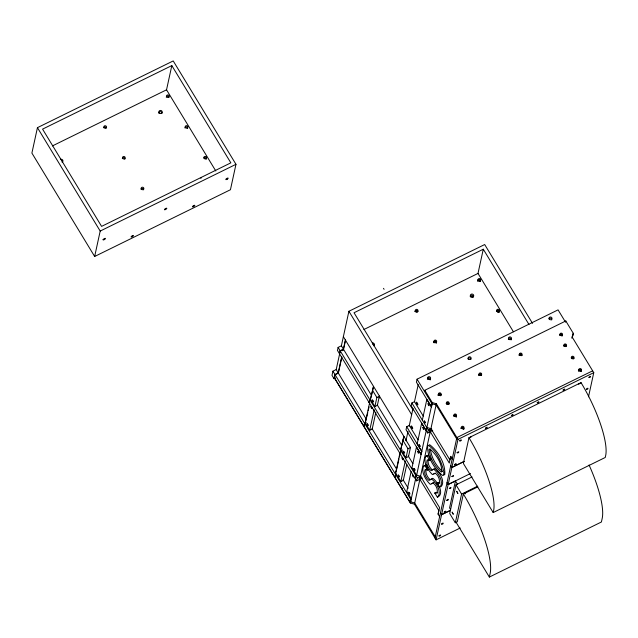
<?xml version="1.0" encoding="UTF-8"?>
<svg xmlns="http://www.w3.org/2000/svg" width="638" height="638" viewBox="0 0 638 638"><rect width="100%" height="100%" fill="white"/><g stroke="black" fill="none" stroke-linecap="round" stroke-linejoin="round"><path stroke-width="0.96" d="M430.411 449.152C431.328 457.454 436.217 466.234 442.613 471.442M37.443 127.664L31.9 153.08L94.655 256.476L230.438 189.733L235.972 164.317L173.217 60.929L37.443 127.664L100.198 231.06L94.655 256.476M215.811 171L166.534 89.822L171.821 65.602L42.571 129.131L101.594 226.378L230.844 162.849L171.821 65.602M345.525 340.253L343.539 349.369L340.277 350.98L336.194 369.577L332.924 371.18L332.015 375.367L334.033 378.685L335.66 377.879M338.108 347.415L337.454 350.406L339.472 353.723L340.126 350.733L338.108 347.415L341.378 345.804L348.906 311.28L484.681 244.537L532.523 323.354M334.033 378.685L334.942 374.498L332.924 371.18M341.856 357.081L338.355 373.142L335.094 374.745L334.424 377.792L363.899 426.359L364.553 426.032L364.386 427.293L402.068 489.378L402.315 488.245M334.942 374.498L338.212 372.895L341.713 356.841M340.126 350.733L343.388 349.13L345.381 340.006M363.899 426.359L364.569 423.305L335.094 374.745M375.878 412.18L372.193 429.079L369.713 430.299L365.231 422.922L369.737 402.267L369.099 402.53L369.745 399.54L340.277 350.98M395.034 477.567L395.68 474.576L410.609 499.163L409.955 502.154L363.979 426.479L364.641 423.433L366.276 422.627M370.399 399.221L373.509 386.357L371.523 395.472L370.399 399.221L369.745 399.54M364.569 423.305L365.223 422.986L367.783 412.634M368.198 410.744L369.019 406.964M369.713 430.299L374.211 409.644M379.036 397.689L377.377 405.313L374.889 406.534L376.867 397.474L372.393 390.097M406.789 464.384L403.312 480.35L400.824 481.57L395.592 473.021L400.122 452.246M399.388 456.999L400.792 450.683L401.446 450.364L400.776 449.256L403.878 436.392L401.892 445.515L377.202 404.835M394.946 477.503L395.608 474.449L364.641 423.433M398.973 458.889L396.708 469.281L372.026 428.6M400.863 450.803L400.209 453.793L415.139 478.388L415.793 475.398L400.863 450.803L402.498 450.005M396.262 474.13L395.608 474.449M401.446 450.364L406.007 457.805L408.495 456.585L410.465 447.525L405.912 440.021M418.065 439.845L409.317 425.434L406.701 426.718L406.047 429.709L420.976 454.296M418.201 384.666L414.493 401.669L411.885 402.953L411.231 405.943L427.643 432.987L432.708 430.498M565.276 321.743L558.067 309.877L417.061 379.187L416.415 382.17L431.336 406.765M405.975 440.746L408.025 431.344M409.197 425.969L413.017 408.432M400.824 481.57L405.329 460.915M406.007 457.805L407.985 448.745L402.761 440.14M424.525 391.477L424.788 390.281L565.794 320.97L573.259 333.267L572.326 337.51M411.095 471.689L406.797 491.404L411.478 498.836L410.816 501.891M422.34 420.107L426.846 399.444L431.527 406.877L432.197 403.83M438.139 514.172L439.574 507.601L420.546 476.251L416.646 475.135L415.864 475.517L415.21 478.508L416.63 480.845L422.348 478.029M460.213 528.001L436.097 539.852L414.453 504.203L410.346 503.023L410.609 501.827L414.716 503.007L435.236 536.813M411.271 498.78L415.569 479.058M416.662 475.071L432.253 402.578L424.788 390.281M416.63 480.845L417.284 477.854L415.864 475.517M427.643 432.987L428.297 429.996L426.878 427.659M414.453 504.203L419.884 479.298L438.84 510.528L438.051 514.108L439.622 516.692M452.23 458.874L450.659 456.29L449.878 459.878L430.929 428.656L436.352 403.75L432.253 402.578M427.556 470.078L424.916 465.58L423.632 465.955C420.833 472.256 425.817 480.111 430.315 484.401L433.122 482.926C435.969 485.103 438.218 489.513 437.046 493.086L434.861 493.102L437.405 497.289C442.389 492.568 436.209 482.376 431.495 478.931L428.935 480.438C426.104 478.029 423.688 473.595 424.972 469.847L426.479 469.536L427.556 470.078L428.856 469.432M429.693 460.277L427.053 455.771L425.769 456.154C422.97 462.454 427.954 470.31 432.452 474.6L435.26 473.125C438.107 475.302 440.356 479.712 439.183 483.285L436.998 483.301L439.542 487.488C444.526 482.767 438.346 472.567 433.633 469.129L431.073 470.629C428.242 468.228 425.825 463.786 427.109 460.046L428.616 459.735L429.693 460.277L431.025 459.512L428.361 455.133L426.575 456.146M513.415 331.784L478.006 273.431L483.285 249.219L354.034 312.748L413.065 409.995M437.756 492.775L436.193 492.337L434.861 493.102M439.893 482.974L438.33 482.535L436.998 483.301M434.972 538.009L456.872 437.556L592.654 370.822M436.097 539.852L457.996 439.407L436.352 403.75M470.501 473.508L448.163 484.489L447.047 482.639L448.155 484.545L455.436 480.964L449.575 507.872L450.603 509.571M472.048 476.953L455.987 484.84L449.726 513.542L455.325 522.761L457.286 521.796L463.347 494.011L477.814 486.898M463.738 461.617L468.954 437.7L581.019 382.617A60.419 16.062 63.8 0 1 605.813 454.846L605.239 457.478L493.182 512.553L463.499 463.659L463.738 461.617L451.879 467.447M470.716 437.636L470.916 436.735M455.325 522.761L461.585 494.067L455.987 484.84M465.11 493.932L465.301 493.046M493.182 512.553L493.748 509.929A60.419 16.062 63.8 0 0 468.954 437.7M589.065 464.99A65.706 17.465 63.8 0 1 602.192 518.407L601.411 521.996L489.354 577.071L490.136 573.482A65.706 17.465 63.8 0 0 464.48 495.878L463.347 494.011M565.531 322.166L565.794 320.97M578.857 384.483L579.057 383.582M580.819 383.518L581.019 382.617M588.499 396.836L593.771 372.664L572.134 337.008L573.259 333.267M400.776 449.256L401.613 446.448M395.592 473.021L396.429 470.214M571.871 338.204L572.996 334.464M428.417 459.4C427.125 463.148 429.549 467.59 432.381 469.991L434.941 468.491C439.654 471.929 445.834 482.121 440.842 486.85M426.28 469.201C424.988 472.949 427.412 477.391 430.243 479.792L431.352 479.186M424.437 465.947L426.224 464.935L428.002 467.853M433.912 482.408L431.623 483.756M435.347 473.252L433.76 473.954M428.983 445.117L429.637 444.686C438.131 451.082 445.587 463.563 444.798 474.528L444.128 474.935M52.444 145.903L166.534 89.822M100.198 231.06L235.972 164.317M363.907 329.511L478.006 273.431M376.867 397.474L379.546 396.158M363.979 426.479L364.633 426.16M428.297 429.996L431.663 428.345M407.985 448.745L410.465 447.525M457.996 439.407L593.771 372.664M427.053 455.771L428.361 455.133M424.916 465.58L426.224 464.935M417.284 477.854L420.546 476.251L430.259 431.703L449.288 463.052L450.723 456.473L452.214 458.937M464.376 461.362L451.871 467.502L450.763 465.604M437.022 483.173L438.33 482.535M434.885 492.975L436.193 492.337M437.405 497.289C444.965 493.804 437.564 481.682 432.803 478.293L431.998 478.572M461.585 494.067L477.639 486.172M441.584 514.683L450.516 510.288M450.5 510.352L441.568 514.738L440.459 512.84M426.822 427.476L430.929 428.656M483.285 249.219L528.966 324.479M383.494 288.336L384.092 289.325M456.617 438.753L436.097 404.947L431.99 403.774L417.061 379.187M414.493 401.669L423.241 416.08M411.885 402.953L426.806 427.54M426.144 430.586L421.662 423.209L417.156 443.873L421.846 451.305L421.168 454.415L416.478 446.983L411.981 467.638L416.455 475.015M455.436 480.964L457.502 484.37M348.906 311.28L411.662 414.668M406.701 426.718L421.622 451.305M343.364 336.689L406.119 440.084M455.771 521.748L489.354 577.071M341.378 345.804L343.388 349.13M343.539 349.369L371.523 395.472M408.248 455.987L412.882 463.619M370.415 399.157L374.889 406.534M400.792 450.683L369.825 399.659L369.171 402.65L400.138 453.674M339.623 353.97L369.099 402.53M336.194 369.577L338.212 372.895M338.355 373.142L366.34 419.246M403.064 479.752L408.216 488.23M334.83 378.613L364.306 427.173M402.889 490.734L410.346 503.023M342.319 350.653A1.356 0.415 -31.3 0 1 342.877 350.254M342.678 350.669A1.507 0.463 -31.3 0 1 343.005 350.453M470.134 296.327A1.699 1.555 12.3 0 1 473.46 296.861M372.456 344.057A1.699 1.555 12.3 0 1 374.091 345.278M470.605 296.909A1.699 1.555 12.3 0 1 472.918 297.571M496.42 310.993A1.507 1.38 12.3 0 1 499.171 312.149M497.401 311.846A1.507 1.38 12.3 0 1 498.461 312.293M478.747 281.111A1.507 1.38 12.3 0 1 479.808 281.557M414.955 311.384A1.507 1.38 12.3 0 1 417.475 310.865M417.707 311.161A1.507 1.38 12.3 0 1 417.858 311.496M477.559 280.943A1.507 1.38 12.3 0 1 479.074 279.611A1.507 1.38 12.3 0 1 480.574 281.063M415.697 311.942A1.507 1.38 12.3 0 1 417.148 312.357M433.609 342.12A1.507 1.38 12.3 0 1 435.451 341.21A1.507 1.38 12.3 0 1 436.512 342.949M497.425 311.727A1.507 1.38 12.3 0 1 498.485 312.173M433.984 342.805A1.507 1.38 12.3 0 1 435.491 342.861M431.766 429.629A1.356 0.415 -31.3 0 1 430.076 430.913A1.356 0.415 -31.3 0 1 429.765 430.307A1.356 0.415 -31.3 0 1 431.663 429.438M559.781 334.926A1.356 1.244 12.3 0 1 562.261 335.963M519.141 355.135A1.356 1.244 12.3 0 1 521.796 355.557M478.755 374.977A1.356 1.244 12.3 0 1 481.419 375.407M438.194 395.217A1.356 1.244 12.3 0 1 439.558 394.021A1.356 1.244 12.3 0 1 440.906 395.321M578.53 370.925A1.356 1.244 12.3 0 1 579.894 369.729A1.356 1.244 12.3 0 1 581.242 371.029M571.257 358.014A1.356 1.244 12.3 0 1 573.777 358.739M563.657 346.019A1.356 1.244 12.3 0 1 566.273 346.115M461.099 428.353A1.356 1.244 12.3 0 1 462.765 427.532A1.356 1.244 12.3 0 1 463.714 429.103M453.77 415.761A1.356 1.244 12.3 0 1 456.25 416.805M446.313 403.471A1.356 1.244 12.3 0 1 448.833 404.189M559.893 334.567A1.507 1.38 12.3 0 1 562.413 335.293M559.949 335.556A1.507 1.38 12.3 0 1 561.767 335.851M518.989 355.087A1.507 1.38 12.3 0 1 521.948 355.565M519.803 355.35A1.507 1.38 12.3 0 1 521.254 355.765M508.287 339.073A1.507 1.38 12.3 0 1 510.129 338.164A1.507 1.38 12.3 0 1 511.19 339.902M548.951 318.833A1.507 1.38 12.3 0 1 551.703 319.989M438.043 395.209A1.507 1.38 12.3 0 1 439.558 393.877A1.507 1.38 12.3 0 1 441.057 395.329M438.545 395.233A1.507 1.38 12.3 0 1 440.595 395.823M427.34 379.195A1.507 1.38 12.3 0 1 429.238 377.927A1.507 1.38 12.3 0 1 430.14 379.993M467.901 358.923A1.507 1.38 12.3 0 1 470.86 359.393M478.763 374.61A1.507 1.38 12.3 0 1 481.371 374.713M481.515 375.048A1.507 1.38 12.3 0 1 481.57 375.415M478.739 375.527A1.507 1.38 12.3 0 1 480.558 375.375M446.472 404.101A1.507 1.38 12.3 0 1 447.98 404.165M461.76 428.569A1.507 1.38 12.3 0 1 463.212 428.983M453.937 416.399A1.507 1.38 12.3 0 1 455.987 416.989M453.881 415.41A1.507 1.38 12.3 0 1 456.393 416.845M446.177 403.391A1.507 1.38 12.3 0 1 448.785 403.495M448.937 403.838A1.507 1.38 12.3 0 1 448.985 404.197M460.955 428.313A1.507 1.38 12.3 0 1 462.805 427.404A1.507 1.38 12.3 0 1 463.858 429.143M564.319 346.235A1.507 1.38 12.3 0 1 565.77 346.649M578.881 370.949A1.507 1.38 12.3 0 1 580.931 371.531M571.417 358.652A1.507 1.38 12.3 0 1 573.235 358.939M571.369 357.663A1.507 1.38 12.3 0 1 573.881 358.381M563.665 345.644A1.507 1.38 12.3 0 1 566.273 345.748M578.387 370.917A1.507 1.38 12.3 0 1 579.894 369.593A1.507 1.38 12.3 0 1 581.393 371.037M372.281 342.893A1.699 1.555 12.3 0 1 373.549 345.804M477.718 281.079A1.356 1.244 12.3 0 1 478.931 279.755A1.356 1.244 12.3 0 1 480.414 280.919M415.059 311.615A1.356 1.244 12.3 0 1 416.694 310.594L416.957 310.682A1.356 1.244 12.3 0 1 417.754 311.727M433.712 342.351A1.356 1.244 12.3 0 1 435.347 341.33L435.618 341.418A1.356 1.244 12.3 0 1 436.344 342.973M498.892 312.405A1.356 1.244 12.3 0 0 498.278 310.618L498.007 310.531A1.356 1.244 12.3 0 0 496.547 311.065M200.771 178.225A1.699 1.555 12.3 0 1 201.177 178.09M60.411 159.428A1.699 1.555 12.3 0 1 62.715 160.09A1.699 1.555 12.3 0 1 62.085 162.196M158.615 113.117A1.699 1.555 12.3 0 1 160.313 111.626A1.699 1.555 12.3 0 1 161.996 113.253M61.431 160.513A1.699 1.555 12.3 0 1 62.628 161.669M166.255 97.207A1.356 1.244 12.3 0 1 168.95 97.311M103.651 127.759A1.356 1.244 12.3 0 1 105.222 126.978L105.493 127.074A1.356 1.244 12.3 0 1 106.227 127.855M122.305 158.487A1.356 1.244 12.3 0 1 123.884 157.714L124.147 157.809A1.356 1.244 12.3 0 1 124.936 159.109M184.908 127.943A1.356 1.244 12.3 0 1 186.543 126.914L186.814 127.01A1.356 1.244 12.3 0 1 187.54 128.565M203.905 157.985A1.356 1.244 12.3 0 1 205.468 157.745L205.715 157.881A1.356 1.244 12.3 0 1 206.194 159.293M140.958 189.223A1.356 1.244 12.3 0 1 142.537 188.449L142.808 188.545A1.356 1.244 12.3 0 1 143.598 189.845M367.177 423.776C367.735 427.5 369.561 425.028 367.177 423.776M370.925 406.581C371.483 410.314 373.31 407.841 370.925 406.581M372.361 400.01C372.919 403.734 374.745 401.262 372.361 400.01M398.295 475.039C398.854 478.771 400.68 476.299 398.295 475.039M402.044 457.853C402.602 461.577 404.428 459.105 402.044 457.853M403.479 451.273C404.037 454.998 405.864 452.533 403.479 451.273M408.743 492.249C409.301 495.981 411.127 493.509 408.743 492.249M412.491 475.063C413.049 478.787 414.875 476.315 412.491 475.063M413.926 468.483C414.485 472.216 416.311 469.743 413.926 468.483M417.675 451.297C418.233 455.022 420.059 452.549 417.675 451.297M419.102 444.718C419.66 448.442 421.487 445.978 419.102 444.718M422.85 427.532C423.409 431.256 425.235 428.784 422.85 427.532M424.286 420.952C424.844 424.677 426.67 422.204 424.286 420.952M428.034 403.758C428.592 407.491 430.419 405.018 428.034 403.758M452.143 512.242L453.291 514.3L452.19 512.147M456.704 491.308L457.853 493.365L456.704 491.308M429.103 449.798C430.02 458.1 434.917 466.88 441.305 472.08L441.775 471.833C442.078 463.363 436.121 454.216 429.868 448.881L429.103 449.798M444.032 472.71L443.49 475.166L442.82 475.581C434.326 469.185 426.902 456.712 427.675 445.755L428.329 445.332C436.918 451.138 441.982 462.614 444.032 472.71M103.109 239.665L103.085 239.784A1.356 0.415 -31.3 0 0 104.393 239.553L104.64 239.409A1.356 0.415 -31.3 0 0 105.055 238.373A1.356 0.415 -31.3 0 0 103.109 239.665M164.46 209.511L164.437 209.623A1.356 0.415 -31.3 0 0 166.143 209.144A1.356 0.415 -31.3 0 0 166.343 208.227A1.356 0.415 -31.3 0 0 164.46 209.511M379.554 396.318L379.227 397.809L379.554 396.318M459.695 440.858C461.402 441.807 462.375 438.154 459.695 440.858M457.103 452.741C458.818 453.69 459.783 450.037 457.103 452.741M454.511 464.631C456.226 465.573 457.191 461.92 454.511 464.631M451.919 476.514C453.634 477.455 454.599 473.803 451.919 476.514M449.327 488.397C451.042 489.346 452.007 485.685 449.327 488.397M446.736 500.28C448.45 501.229 449.415 497.568 446.736 500.28M444.144 512.162C445.858 513.111 446.823 509.451 444.144 512.162M441.552 524.045C443.266 524.994 444.231 521.334 441.552 524.045M485.542 428.154C487.257 429.103 488.222 425.45 485.542 428.154M438.968 535.928C440.675 536.877 441.648 533.224 438.968 535.928M511.389 415.45C513.104 416.399 514.068 412.738 511.389 415.45M537.236 402.745C538.95 403.695 539.915 400.034 537.236 402.745M563.091 390.041C564.797 390.982 565.77 387.33 563.091 390.041M588.938 377.329C590.652 378.278 591.617 374.626 588.938 377.329M586.346 389.22C588.061 390.161 589.026 386.508 586.346 389.22M227.232 179.166L226.984 179.31A1.356 0.415 -31.3 0 1 225.892 179.214A1.356 0.415 -31.3 0 1 227.854 178.05L227.997 178.05A1.356 0.415 -31.3 0 1 227.232 179.166M105.988 128.039L105.741 128.158A1.356 1.244 12.3 0 1 103.85 127.074A1.356 1.244 12.3 0 1 105.485 125.79L105.756 125.877A1.356 1.244 12.3 0 1 105.988 128.039M168.655 97.231L168.408 97.359A1.356 1.244 12.3 0 1 166.51 96.099A1.356 1.244 12.3 0 1 168.504 95.118A1.356 1.244 12.3 0 1 168.655 97.231M124.641 158.774L124.402 158.894A1.356 1.244 12.3 0 1 122.504 157.809A1.356 1.244 12.3 0 1 124.139 156.525L124.41 156.613A1.356 1.244 12.3 0 1 124.641 158.774M187.309 127.967L187.062 128.094A1.356 1.244 12.3 0 1 185.172 127.01A1.356 1.244 12.3 0 1 186.806 125.718L187.07 125.814A1.356 1.244 12.3 0 1 187.309 127.967M143.303 189.51L143.056 189.63A1.356 1.244 12.3 0 1 141.157 188.545A1.356 1.244 12.3 0 1 142.8 187.253L143.064 187.349A1.356 1.244 12.3 0 1 143.303 189.51M205.962 158.702L205.715 158.822A1.356 1.244 12.3 0 1 203.817 157.61A1.356 1.244 12.3 0 1 205.731 156.549L205.97 156.685A1.356 1.244 12.3 0 1 205.962 158.702M132.529 235.645L132.281 235.765A1.356 0.415 -31.3 0 0 131.229 237.017A1.356 0.415 -31.3 0 0 133.222 236.036A1.356 0.415 -31.3 0 0 132.529 235.645M193.888 205.484L193.641 205.603A1.356 0.415 -31.3 0 0 192.588 206.856A1.356 0.415 -31.3 0 0 194.582 205.875A1.356 0.415 -31.3 0 0 193.888 205.484M417.451 311.647L417.212 311.767A1.356 1.244 12.3 0 1 415.314 310.682A1.356 1.244 12.3 0 1 416.949 309.398L417.22 309.486A1.356 1.244 12.3 0 1 417.451 311.647M480.119 280.848L479.872 280.967A1.356 1.244 12.3 0 1 477.974 279.707A1.356 1.244 12.3 0 1 479.967 278.726A1.356 1.244 12.3 0 1 480.119 280.848M436.113 342.383L435.866 342.502A1.356 1.244 12.3 0 1 433.968 341.418A1.356 1.244 12.3 0 1 435.61 340.134L435.874 340.221A1.356 1.244 12.3 0 1 436.113 342.383M498.772 311.583L498.525 311.703A1.356 1.244 12.3 0 1 496.635 310.618A1.356 1.244 12.3 0 1 498.27 309.334L498.541 309.422A1.356 1.244 12.3 0 1 498.772 311.583M419.804 478.412A1.356 0.415 -31.3 0 0 421.391 477.049A1.356 0.415 -31.3 0 0 419.477 477.774A1.356 0.415 -31.3 0 0 419.804 478.412M416.415 402.793A1.507 0.399 63.8 0 0 417.707 404.923A1.507 0.399 63.8 0 0 417.26 402.961A1.507 0.399 63.8 0 0 416.415 402.793M411.231 426.559A1.507 0.399 63.8 0 0 412.523 428.688A1.507 0.399 63.8 0 0 412.076 426.726A1.507 0.399 63.8 0 0 411.231 426.559M479.361 375A1.356 1.244 12.3 0 0 481.626 374.53A1.356 1.244 12.3 0 0 479.975 372.943A1.356 1.244 12.3 0 0 479.361 375M438.848 394.914A1.356 1.244 12.3 0 0 441.121 394.444A1.356 1.244 12.3 0 0 439.47 392.849A1.356 1.244 12.3 0 0 438.848 394.914M519.739 355.151A1.356 1.244 12.3 0 0 522.012 354.68A1.356 1.244 12.3 0 0 520.361 353.093A1.356 1.244 12.3 0 0 519.739 355.151M560.252 335.237A1.356 1.244 12.3 0 0 562.525 334.767A1.356 1.244 12.3 0 0 560.874 333.18A1.356 1.244 12.3 0 0 560.252 335.237M564.263 346.043A1.356 1.244 12.3 0 0 566.528 345.565A1.356 1.244 12.3 0 0 564.877 343.978A1.356 1.244 12.3 0 0 564.263 346.043M571.728 358.333A1.356 1.244 12.3 0 0 573.993 357.862A1.356 1.244 12.3 0 0 572.342 356.267A1.356 1.244 12.3 0 0 571.728 358.333M579.184 370.63A1.356 1.244 12.3 0 0 581.457 370.16A1.356 1.244 12.3 0 0 579.806 368.565A1.356 1.244 12.3 0 0 579.184 370.63M446.775 403.79A1.356 1.244 12.3 0 0 449.048 403.32A1.356 1.244 12.3 0 0 447.397 401.725A1.356 1.244 12.3 0 0 446.775 403.79M454.24 416.08A1.356 1.244 12.3 0 0 456.513 415.609A1.356 1.244 12.3 0 0 454.862 414.022A1.356 1.244 12.3 0 0 454.24 416.08M461.705 428.377A1.356 1.244 12.3 0 0 463.97 427.907A1.356 1.244 12.3 0 0 462.319 426.312A1.356 1.244 12.3 0 0 461.705 428.377M508.925 339.233A1.507 1.38 12.3 0 0 511.445 338.706A1.507 1.38 12.3 0 0 509.61 336.936A1.507 1.38 12.3 0 0 508.925 339.233M549.438 319.319A1.507 1.38 12.3 0 0 551.958 318.793A1.507 1.38 12.3 0 0 550.123 317.03A1.507 1.38 12.3 0 0 549.438 319.319M428.034 378.996A1.507 1.38 12.3 0 0 430.554 378.47A1.507 1.38 12.3 0 0 428.72 376.699A1.507 1.38 12.3 0 0 428.034 378.996M468.547 359.082A1.507 1.38 12.3 0 0 471.067 358.556A1.507 1.38 12.3 0 0 469.233 356.786A1.507 1.38 12.3 0 0 468.547 359.082M470.828 296.654A1.699 1.555 12.3 0 0 473.667 296.072A1.699 1.555 12.3 0 0 471.602 294.078A1.699 1.555 12.3 0 0 470.828 296.654M159.364 113.046A1.699 1.555 12.3 0 0 162.204 112.455A1.699 1.555 12.3 0 0 160.138 110.47A1.699 1.555 12.3 0 0 159.364 113.046"/></g></svg>
